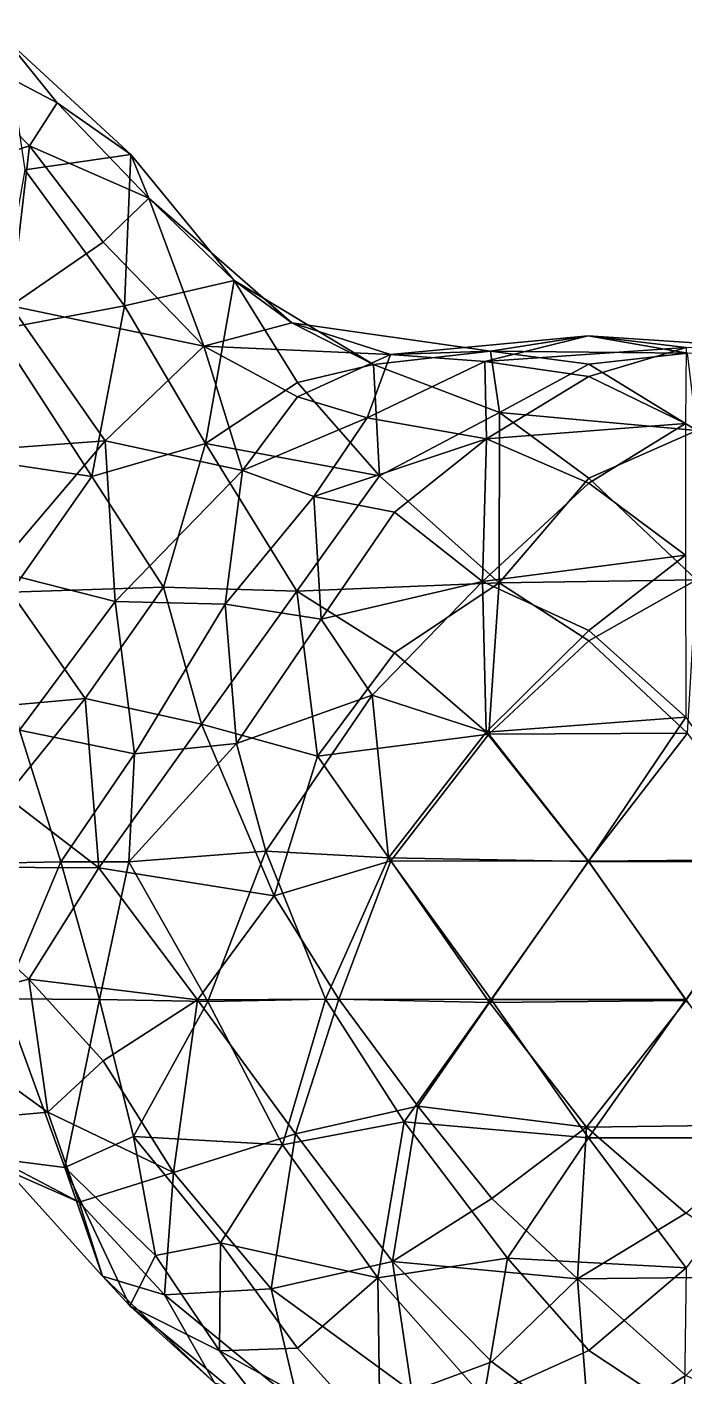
# Model space of a CAD drawing. Extents: x 290034 to 295698, y 4553723 to 4561693.
# Drawn here: x 294736.1 to 294821.3, y 4558982.8 to 4559157.8 of the extents above; entities that cross this region are included whole.
import ezdxf

# ---------------------------------------------------------------- set-up
doc = ezdxf.new("R2010")
doc.units = 0
doc.layers.add('Au_ppm_Pref_-_0_2', color=7, linetype='CONTINUOUS')

msp = doc.modelspace()

# ---------------------------------------------------------------- linework, layer by layer
at = {"layer": 'Au_ppm_Pref_-_0_2'}
for points in [[(294721.84, 4559137.73, 1786.28), (294721.2, 4559157.77, 1782.25), (294736.39, 4559142.33, 1784.5)], [(294739.95, 4559147.92, 1781.8), (294736.39, 4559142.33, 1784.5), (294721.2, 4559157.77, 1782.25)], [(294733.28, 4559156.24, 1775.88), (294739.95, 4559147.92, 1781.8), (294721.2, 4559157.77, 1782.25)], [(294749.54, 4559141.21, 1775.98), (294739.95, 4559147.92, 1781.8), (294733.28, 4559156.24, 1775.88)], [(294733.28, 4559156.24, 1775.88), (294735.79, 4559139.22, 1768.54), (294749.54, 4559141.21, 1775.98)], [(294739.95, 4559147.92, 1781.8), (294751.87, 4559135.55, 1781.8), (294736.39, 4559142.33, 1784.5)], [(294751.87, 4559135.55, 1781.8), (294739.95, 4559147.92, 1781.8), (294749.54, 4559141.21, 1775.98)], [(294733.97, 4559121.61, 1786.54), (294721.84, 4559137.73, 1786.28), (294736.39, 4559142.33, 1784.5)], [(294733.97, 4559121.61, 1786.54), (294736.39, 4559142.33, 1784.5), (294745.93, 4559129.84, 1784.83)], [(294749.54, 4559141.21, 1775.98), (294735.79, 4559139.22, 1768.54), (294748.7, 4559121.6, 1768.38)], [(294751.87, 4559135.55, 1781.8), (294745.93, 4559129.84, 1784.83), (294736.39, 4559142.33, 1784.5)], [(294749.54, 4559141.21, 1775.98), (294748.7, 4559121.6, 1768.38), (294762.94, 4559124.89, 1775.47)], [(294751.87, 4559135.55, 1781.8), (294749.54, 4559141.21, 1775.98), (294762.94, 4559124.89, 1775.47)], [(294732.09, 4559118.47, 1765.32), (294748.7, 4559121.6, 1768.38), (294735.79, 4559139.22, 1768.54)], [(294751.87, 4559135.55, 1781.8), (294759.01, 4559116.37, 1786.51), (294745.93, 4559129.84, 1784.83)], [(294751.87, 4559135.55, 1781.8), (294770.42, 4559119.41, 1781.61), (294759.01, 4559116.37, 1786.51)], [(294770.42, 4559119.41, 1781.61), (294751.87, 4559135.55, 1781.8), (294762.94, 4559124.89, 1775.47)], [(294733.97, 4559121.61, 1786.54), (294745.93, 4559129.84, 1784.83), (294759.01, 4559116.37, 1786.51)], [(294762.94, 4559124.89, 1775.47), (294748.7, 4559121.6, 1768.38), (294759.2, 4559103.75, 1768.62)], [(294762.94, 4559124.89, 1775.47), (294759.2, 4559103.75, 1768.62), (294771.13, 4559111.67, 1772.94)], [(294770.42, 4559119.41, 1781.61), (294762.94, 4559124.89, 1775.47), (294781.01, 4559113.99, 1776.83)], [(294781.01, 4559113.99, 1776.83), (294762.94, 4559124.89, 1775.47), (294771.13, 4559111.67, 1772.94)], [(294722.18, 4559102.31, 1787.66), (294733.97, 4559121.61, 1786.54), (294746.2, 4559104.08, 1788.37)], [(294732.09, 4559118.47, 1765.32), (294744.48, 4559099.46, 1765.81), (294748.7, 4559121.6, 1768.38)], [(294759.01, 4559116.37, 1786.51), (294746.2, 4559104.08, 1788.37), (294733.97, 4559121.61, 1786.54)], [(294744.48, 4559099.46, 1765.81), (294759.2, 4559103.75, 1768.62), (294748.7, 4559121.6, 1768.38)], [(294721.2, 4559102.93, 1765.3), (294744.48, 4559099.46, 1765.81), (294732.09, 4559118.47, 1765.32)], [(294759.01, 4559116.37, 1786.51), (294770.42, 4559119.41, 1781.61), (294783.2, 4559115.27, 1787.86)], [(294770.42, 4559119.41, 1781.61), (294796.16, 4559115.72, 1781.4), (294783.2, 4559115.27, 1787.86)], [(294770.42, 4559119.41, 1781.61), (294781.01, 4559113.99, 1776.83), (294796.16, 4559115.72, 1781.4)], [(294783.2, 4559115.27, 1787.86), (294808.83, 4559117.71, 1787.69), (294795.46, 4559114.36, 1793.09)], [(294783.2, 4559115.27, 1787.86), (294796.16, 4559115.72, 1781.4), (294808.83, 4559117.71, 1787.69)], [(294821.54, 4559116.18, 1793.21), (294795.46, 4559114.36, 1793.09), (294808.83, 4559117.71, 1787.69)], [(294796.16, 4559115.72, 1781.4), (294821.74, 4559115.47, 1782.25), (294808.83, 4559117.71, 1787.69)], [(294821.54, 4559116.18, 1793.21), (294808.83, 4559117.71, 1787.69), (294834.34, 4559116.03, 1787.61)], [(294808.83, 4559117.71, 1787.69), (294821.74, 4559115.47, 1782.25), (294834.34, 4559116.03, 1787.61)], [(294764, 4559100.24, 1792.49), (294746.2, 4559104.08, 1788.37), (294759.01, 4559116.37, 1786.51)], [(294759.01, 4559116.37, 1786.51), (294771.13, 4559109.8, 1790.03), (294764, 4559100.24, 1792.49)], [(294759.01, 4559116.37, 1786.51), (294783.2, 4559115.27, 1787.86), (294771.13, 4559109.8, 1790.03)], [(294780.19, 4559107.07, 1795.2), (294771.13, 4559109.8, 1790.03), (294783.2, 4559115.27, 1787.86)], [(294783.2, 4559115.27, 1787.86), (294795.46, 4559114.36, 1793.09), (294780.19, 4559107.07, 1795.2)], [(294796.16, 4559115.72, 1781.4), (294781.01, 4559113.99, 1776.83), (294797.35, 4559107.77, 1774.79)], [(294808.93, 4559112.44, 1796.85), (294795.46, 4559114.36, 1793.09), (294821.54, 4559116.18, 1793.21)], [(294796.16, 4559115.72, 1781.4), (294797.35, 4559107.77, 1774.79), (294808.93, 4559114.01, 1778.1)], [(294796.16, 4559115.72, 1781.4), (294808.93, 4559114.01, 1778.1), (294821.74, 4559115.47, 1782.25)], [(294821.54, 4559116.18, 1793.21), (294821.48, 4559106.33, 1799.93), (294808.93, 4559112.44, 1796.85)], [(294821.74, 4559115.47, 1782.25), (294808.93, 4559114.01, 1778.1), (294822.96, 4559105.44, 1775.48)], [(294781.01, 4559113.99, 1776.83), (294771.13, 4559111.67, 1772.94), (294781.8, 4559099.52, 1770.86)], [(294780.19, 4559107.07, 1795.2), (294795.46, 4559114.36, 1793.09), (294795.65, 4559104.36, 1799.74)], [(294797.35, 4559107.77, 1774.79), (294781.01, 4559113.99, 1776.83), (294781.8, 4559099.52, 1770.86)], [(294808.93, 4559112.44, 1796.85), (294795.65, 4559104.36, 1799.74), (294795.46, 4559114.36, 1793.09)], [(294797.35, 4559107.77, 1774.79), (294822.96, 4559105.44, 1775.48), (294808.93, 4559114.01, 1778.1)], [(294781.8, 4559099.52, 1770.86), (294771.13, 4559111.67, 1772.94), (294759.2, 4559103.75, 1768.62)], [(294821.48, 4559106.33, 1799.93), (294795.65, 4559104.36, 1799.74), (294808.93, 4559112.44, 1796.85)], [(294764, 4559100.24, 1792.49), (294771.13, 4559109.8, 1790.03), (294780.19, 4559107.07, 1795.2)], [(294764, 4559100.24, 1792.49), (294780.19, 4559107.07, 1795.2), (294773.28, 4559096.88, 1798.61)], [(294780.19, 4559107.07, 1795.2), (294795.65, 4559104.36, 1799.74), (294773.28, 4559096.88, 1798.61)], [(294781.8, 4559099.52, 1770.86), (294797.32, 4559085.67, 1768.34), (294797.35, 4559107.77, 1774.79)], [(294821.48, 4559106.33, 1799.93), (294808.93, 4559098.6, 1804.12), (294795.65, 4559104.36, 1799.74)], [(294797.32, 4559085.67, 1768.34), (294808.93, 4559099.25, 1771.14), (294797.35, 4559107.77, 1774.79)], [(294797.35, 4559107.77, 1774.79), (294808.93, 4559099.25, 1771.14), (294822.96, 4559105.44, 1775.48)], [(294821.46, 4559089.24, 1806.9), (294808.93, 4559098.6, 1804.12), (294821.48, 4559106.33, 1799.93)], [(294822.91, 4559086.04, 1769.02), (294822.96, 4559105.44, 1775.48), (294808.93, 4559099.25, 1771.14)], [(294721.2, 4559102.93, 1765.3), (294733.97, 4559084.46, 1765.61), (294744.48, 4559099.46, 1765.81)], [(294722.18, 4559102.31, 1787.66), (294746.2, 4559104.08, 1788.37), (294731.83, 4559087.2, 1789.14)], [(294747.48, 4559083.25, 1792.52), (294731.83, 4559087.2, 1789.14), (294746.2, 4559104.08, 1788.37)], [(294744.48, 4559099.46, 1765.81), (294753.75, 4559085.1, 1766.23), (294759.2, 4559103.75, 1768.62)], [(294747.48, 4559083.25, 1792.52), (294746.2, 4559104.08, 1788.37), (294764, 4559100.24, 1792.49)], [(294753.75, 4559085.1, 1766.23), (294771.07, 4559084.57, 1768.07), (294759.2, 4559103.75, 1768.62)], [(294781.8, 4559099.52, 1770.86), (294759.2, 4559103.75, 1768.62), (294771.07, 4559084.57, 1768.07)], [(294773.28, 4559096.88, 1798.61), (294795.65, 4559104.36, 1799.74), (294783.73, 4559094.84, 1802.86)], [(294795.16, 4559085.85, 1806.47), (294783.73, 4559094.84, 1802.86), (294795.65, 4559104.36, 1799.74)], [(294795.16, 4559085.85, 1806.47), (294795.65, 4559104.36, 1799.74), (294808.93, 4559098.6, 1804.12)], [(294733.97, 4559084.46, 1765.61), (294753.75, 4559085.1, 1766.23), (294744.48, 4559099.46, 1765.81)], [(294747.48, 4559083.25, 1792.52), (294764, 4559100.24, 1792.49), (294761.75, 4559082.91, 1798.84)], [(294764, 4559100.24, 1792.49), (294773.28, 4559096.88, 1798.61), (294761.75, 4559082.91, 1798.84)], [(294781.8, 4559099.52, 1770.86), (294771.07, 4559084.57, 1768.07), (294797.32, 4559085.67, 1768.34)], [(294797.32, 4559085.67, 1768.34), (294822.91, 4559086.04, 1769.02), (294808.93, 4559099.25, 1771.14)], [(294821.46, 4559089.24, 1806.9), (294795.16, 4559085.85, 1806.47), (294808.93, 4559098.6, 1804.12)], [(294761.75, 4559082.91, 1798.84), (294773.28, 4559096.88, 1798.61), (294774.23, 4559080.96, 1804.33)], [(294773.28, 4559096.88, 1798.61), (294783.73, 4559094.84, 1802.86), (294774.23, 4559080.96, 1804.33)], [(294783.73, 4559094.84, 1802.86), (294795.16, 4559085.85, 1806.47), (294774.23, 4559080.96, 1804.33)], [(294808.93, 4559079.49, 1809.62), (294795.16, 4559085.85, 1806.47), (294821.46, 4559089.24, 1806.9)], [(294821.52, 4559068.23, 1810.55), (294808.93, 4559079.49, 1809.62), (294821.46, 4559089.24, 1806.9)], [(294735.07, 4559066.55, 1792.46), (294731.83, 4559087.2, 1789.14), (294747.48, 4559083.25, 1792.52)], [(294771.07, 4559084.57, 1768.07), (294783.73, 4559076.56, 1766.83), (294797.32, 4559085.67, 1768.34)], [(294774.23, 4559080.96, 1804.33), (294795.16, 4559085.85, 1806.47), (294780.84, 4559071.07, 1808.18)], [(294795.63, 4559066.3, 1810.1), (294780.84, 4559071.07, 1808.18), (294795.16, 4559085.85, 1806.47)], [(294783.73, 4559076.56, 1766.83), (294795.98, 4559066.04, 1765.51), (294797.32, 4559085.67, 1768.34)], [(294808.93, 4559079.49, 1809.62), (294795.63, 4559066.3, 1810.1), (294795.16, 4559085.85, 1806.47)], [(294795.98, 4559066.04, 1765.51), (294808.93, 4559078.12, 1766.31), (294797.32, 4559085.67, 1768.34)], [(294808.93, 4559078.12, 1766.31), (294822.91, 4559086.04, 1769.02), (294797.32, 4559085.67, 1768.34)], [(294808.93, 4559078.12, 1766.31), (294821.73, 4559066.17, 1765.45), (294822.91, 4559086.04, 1769.02)], [(294721.31, 4559068.65, 1766), (294743.58, 4559070.67, 1766.22), (294733.97, 4559084.46, 1765.61)], [(294733.97, 4559084.46, 1765.61), (294743.58, 4559070.67, 1766.22), (294753.75, 4559085.1, 1766.23)], [(294743.58, 4559070.67, 1766.22), (294758.68, 4559067.34, 1767.19), (294753.75, 4559085.1, 1766.23)], [(294758.68, 4559067.34, 1767.19), (294771.07, 4559084.57, 1768.07), (294753.75, 4559085.1, 1766.23)], [(294758.68, 4559067.34, 1767.19), (294773.72, 4559063.18, 1766.57), (294771.07, 4559084.57, 1768.07)], [(294773.72, 4559063.18, 1766.57), (294783.73, 4559076.56, 1766.83), (294771.07, 4559084.57, 1768.07)], [(294735.07, 4559066.55, 1792.46), (294747.48, 4559083.25, 1792.52), (294749.99, 4559063.47, 1798.46)], [(294747.48, 4559083.25, 1792.52), (294761.75, 4559082.91, 1798.84), (294749.99, 4559063.47, 1798.46)], [(294749.99, 4559063.47, 1798.46), (294761.75, 4559082.91, 1798.84), (294763.25, 4559064.84, 1804.16)], [(294761.75, 4559082.91, 1798.84), (294774.23, 4559080.96, 1804.33), (294763.25, 4559064.84, 1804.16)], [(294763.25, 4559064.84, 1804.16), (294774.23, 4559080.96, 1804.33), (294780.84, 4559071.07, 1808.18)], [(294821.52, 4559068.23, 1810.55), (294795.63, 4559066.3, 1810.1), (294808.93, 4559079.49, 1809.62)], [(294773.72, 4559063.18, 1766.57), (294795.98, 4559066.04, 1765.51), (294783.73, 4559076.56, 1766.83)], [(294795.98, 4559066.04, 1765.51), (294821.73, 4559066.17, 1765.45), (294808.93, 4559078.12, 1766.31)], [(294721.31, 4559068.65, 1766), (294733.33, 4559057.93, 1766.8), (294743.58, 4559070.67, 1766.22)], [(294743.58, 4559070.67, 1766.22), (294733.33, 4559057.93, 1766.8), (294745.35, 4559048.71, 1768.94)], [(294743.58, 4559070.67, 1766.22), (294745.35, 4559048.71, 1768.94), (294758.68, 4559067.34, 1767.19)], [(294763.25, 4559064.84, 1804.16), (294780.84, 4559071.07, 1808.18), (294767.02, 4559050.84, 1806.98)], [(294782.93, 4559049.97, 1809.91), (294767.02, 4559050.84, 1806.98), (294780.84, 4559071.07, 1808.18)], [(294795.63, 4559066.3, 1810.1), (294782.93, 4559049.97, 1809.91), (294780.84, 4559071.07, 1808.18)], [(294821.52, 4559068.23, 1810.55), (294808.9, 4559049.52, 1811.3), (294795.63, 4559066.3, 1810.1)], [(294834.14, 4559049.5, 1811.37), (294808.9, 4559049.52, 1811.3), (294821.52, 4559068.23, 1810.55)], [(294720.58, 4559049.07, 1792.7), (294735.07, 4559066.55, 1792.46), (294740.46, 4559049.46, 1796.25)], [(294735.07, 4559066.55, 1792.46), (294749.99, 4559063.47, 1798.46), (294740.46, 4559049.46, 1796.25)], [(294745.35, 4559048.71, 1768.94), (294768.1, 4559045.06, 1767.02), (294758.68, 4559067.34, 1767.19)], [(294773.72, 4559063.18, 1766.57), (294758.68, 4559067.34, 1767.19), (294768.1, 4559045.06, 1767.02)], [(294773.72, 4559063.18, 1766.57), (294783.24, 4559049.58, 1765.67), (294795.98, 4559066.04, 1765.51)], [(294808.9, 4559049.52, 1811.3), (294782.93, 4559049.97, 1809.91), (294795.63, 4559066.3, 1810.1)], [(294783.24, 4559049.58, 1765.67), (294808.89, 4559049.56, 1764.38), (294795.98, 4559066.04, 1765.51)], [(294795.98, 4559066.04, 1765.51), (294808.89, 4559049.56, 1764.38), (294821.73, 4559066.17, 1765.45)], [(294808.89, 4559049.56, 1764.38), (294834.37, 4559049.78, 1765.09), (294821.73, 4559066.17, 1765.45)], [(294749.99, 4559063.47, 1798.46), (294763.25, 4559064.84, 1804.16), (294749.28, 4559049.46, 1801.05)], [(294749.28, 4559049.46, 1801.05), (294763.25, 4559064.84, 1804.16), (294767.02, 4559050.84, 1806.98)], [(294749.28, 4559049.46, 1801.05), (294740.46, 4559049.46, 1796.25), (294749.99, 4559063.47, 1798.46)], [(294768.1, 4559045.06, 1767.02), (294783.24, 4559049.58, 1765.67), (294773.72, 4559063.18, 1766.57)], [(294720.52, 4559048.83, 1769.59), (294745.35, 4559048.71, 1768.94), (294733.33, 4559057.93, 1766.8)], [(294759.53, 4559031.37, 1805.29), (294749.28, 4559049.46, 1801.05), (294767.02, 4559050.84, 1806.98)], [(294759.53, 4559031.37, 1805.29), (294767.02, 4559050.84, 1806.98), (294774.79, 4559031.65, 1809.77)], [(294782.93, 4559049.97, 1809.91), (294774.79, 4559031.65, 1809.77), (294767.02, 4559050.84, 1806.98)], [(294720.52, 4559048.83, 1769.59), (294720.47, 4559030.19, 1775.46), (294736.31, 4559034.23, 1772.18)], [(294720.52, 4559048.83, 1769.59), (294736.31, 4559034.23, 1772.18), (294745.35, 4559048.71, 1768.94)], [(294720.58, 4559049.07, 1792.7), (294740.46, 4559049.46, 1796.25), (294732.99, 4559031.7, 1793.73)], [(294745.45, 4559031.62, 1799.33), (294732.99, 4559031.7, 1793.73), (294740.46, 4559049.46, 1796.25)], [(294745.35, 4559048.71, 1768.94), (294736.31, 4559034.23, 1772.18), (294758.19, 4559031.56, 1769.75)], [(294745.45, 4559031.62, 1799.33), (294740.46, 4559049.46, 1796.25), (294749.28, 4559049.46, 1801.05)], [(294745.35, 4559048.71, 1768.94), (294758.19, 4559031.56, 1769.75), (294768.1, 4559045.06, 1767.02)], [(294745.45, 4559031.62, 1799.33), (294749.28, 4559049.46, 1801.05), (294759.53, 4559031.37, 1805.29)], [(294783.24, 4559049.58, 1765.67), (294768.1, 4559045.06, 1767.02), (294776.49, 4559031.65, 1766.51)], [(294796.27, 4559031.6, 1811.3), (294774.79, 4559031.65, 1809.77), (294782.93, 4559049.97, 1809.91)], [(294776.49, 4559031.65, 1766.51), (294796.05, 4559031.23, 1765.09), (294783.24, 4559049.58, 1765.67)], [(294808.9, 4559049.52, 1811.3), (294796.27, 4559031.6, 1811.3), (294782.93, 4559049.97, 1809.91)], [(294783.24, 4559049.58, 1765.67), (294796.05, 4559031.23, 1765.09), (294808.89, 4559049.56, 1764.38)], [(294796.05, 4559031.23, 1765.09), (294821.55, 4559031.47, 1764.51), (294808.89, 4559049.56, 1764.38)], [(294821.53, 4559031.62, 1811.38), (294796.27, 4559031.6, 1811.3), (294808.9, 4559049.52, 1811.3)], [(294808.89, 4559049.56, 1764.38), (294821.55, 4559031.47, 1764.51), (294834.37, 4559049.78, 1765.09)], [(294834.14, 4559049.5, 1811.37), (294821.53, 4559031.62, 1811.38), (294808.9, 4559049.52, 1811.3)], [(294758.19, 4559031.56, 1769.75), (294776.49, 4559031.65, 1766.51), (294768.1, 4559045.06, 1767.02)], [(294736.31, 4559034.23, 1772.18), (294720.47, 4559030.19, 1775.46), (294738.76, 4559017, 1776.95)], [(294736.31, 4559034.23, 1772.18), (294738.76, 4559017, 1776.95), (294745.93, 4559023.65, 1773.19)], [(294736.31, 4559034.23, 1772.18), (294745.93, 4559023.65, 1773.19), (294758.19, 4559031.56, 1769.75)], [(294740.96, 4559009.82, 1794.89), (294732.09, 4559010.95, 1788.01), (294732.99, 4559031.7, 1793.73)], [(294740.96, 4559009.82, 1794.89), (294732.99, 4559031.7, 1793.73), (294745.45, 4559031.62, 1799.33)], [(294749.87, 4559013.83, 1800.95), (294740.96, 4559009.82, 1794.89), (294745.45, 4559031.62, 1799.33)], [(294745.45, 4559031.62, 1799.33), (294759.53, 4559031.37, 1805.29), (294749.87, 4559013.83, 1800.95)], [(294745.93, 4559023.65, 1773.19), (294755.05, 4559009.15, 1774.37), (294758.19, 4559031.56, 1769.75)], [(294759.53, 4559031.37, 1805.29), (294769.2, 4559012.75, 1806.99), (294749.87, 4559013.83, 1800.95)], [(294758.19, 4559031.56, 1769.75), (294755.05, 4559009.15, 1774.37), (294770.87, 4559014.2, 1769.96)], [(294776.49, 4559031.65, 1766.51), (294758.19, 4559031.56, 1769.75), (294770.87, 4559014.2, 1769.96)], [(294759.53, 4559031.37, 1805.29), (294774.79, 4559031.65, 1809.77), (294769.2, 4559012.75, 1806.99)], [(294774.79, 4559031.65, 1809.77), (294784.96, 4559015.72, 1810.28), (294769.2, 4559012.75, 1806.99)], [(294776.49, 4559031.65, 1766.51), (294770.87, 4559014.2, 1769.96), (294786.73, 4559017.79, 1766.71)], [(294796.27, 4559031.6, 1811.3), (294784.96, 4559015.72, 1810.28), (294774.79, 4559031.65, 1809.77)], [(294776.49, 4559031.65, 1766.51), (294786.73, 4559017.79, 1766.71), (294796.05, 4559031.23, 1765.09)], [(294796.27, 4559031.6, 1811.3), (294808.9, 4559013.67, 1811.3), (294784.96, 4559015.72, 1810.28)], [(294786.73, 4559017.79, 1766.71), (294808.62, 4559015.07, 1765.65), (294796.05, 4559031.23, 1765.09)], [(294796.05, 4559031.23, 1765.09), (294808.62, 4559015.07, 1765.65), (294821.55, 4559031.47, 1764.51)], [(294821.53, 4559031.62, 1811.38), (294808.9, 4559013.67, 1811.3), (294796.27, 4559031.6, 1811.3)], [(294808.62, 4559015.07, 1765.65), (294834.85, 4559015.41, 1766.15), (294821.55, 4559031.47, 1764.51)], [(294821.53, 4559031.62, 1811.38), (294834.16, 4559013.65, 1811.27), (294808.9, 4559013.67, 1811.3)], [(294720.11, 4559015.31, 1781.85), (294738.76, 4559017, 1776.95), (294720.47, 4559030.19, 1775.46)], [(294738.76, 4559017, 1776.95), (294755.05, 4559009.15, 1774.37), (294745.93, 4559023.65, 1773.19)], [(294720.11, 4559015.31, 1781.85), (294742.83, 4559005.3, 1780.42), (294738.76, 4559017, 1776.95)], [(294738.76, 4559017, 1776.95), (294742.83, 4559005.3, 1780.42), (294755.05, 4559009.15, 1774.37)], [(294770.87, 4559014.2, 1769.96), (294783.47, 4558997.62, 1771.06), (294786.73, 4559017.79, 1766.71)], [(294786.73, 4559017.79, 1766.71), (294783.47, 4558997.62, 1771.06), (294796.33, 4559005.78, 1767.24)], [(294786.73, 4559017.79, 1766.71), (294796.33, 4559005.78, 1767.24), (294808.62, 4559015.07, 1765.65)], [(294720.11, 4559015.31, 1781.85), (294732.09, 4559010.95, 1788.01), (294742.83, 4559005.3, 1780.42)], [(294784.96, 4559015.72, 1810.28), (294781.55, 4558995.52, 1806.91), (294769.2, 4559012.75, 1806.99)], [(294784.96, 4559015.72, 1810.28), (294798.39, 4558998.04, 1809.84), (294781.55, 4558995.52, 1806.91)], [(294808.9, 4559013.67, 1811.3), (294798.39, 4558998.04, 1809.84), (294784.96, 4559015.72, 1810.28)], [(294808.62, 4559015.07, 1765.65), (294821.53, 4559003.9, 1766.61), (294834.85, 4559015.41, 1766.15)], [(294752.71, 4558998.42, 1798.7), (294740.96, 4559009.82, 1794.89), (294749.87, 4559013.83, 1800.95)], [(294749.87, 4559013.83, 1800.95), (294769.2, 4559012.75, 1806.99), (294761.16, 4559000.03, 1802.98)], [(294752.71, 4558998.42, 1798.7), (294749.87, 4559013.83, 1800.95), (294761.16, 4559000.03, 1802.98)], [(294770.87, 4559014.2, 1769.96), (294755.05, 4559009.15, 1774.37), (294767.74, 4558994.09, 1775.22)], [(294767.74, 4558994.09, 1775.22), (294783.47, 4558997.62, 1771.06), (294770.87, 4559014.2, 1769.96)], [(294808.62, 4559015.07, 1765.65), (294796.33, 4559005.78, 1767.24), (294807.45, 4558995.36, 1769.26)], [(294808.9, 4559013.67, 1811.3), (294821.56, 4558996.81, 1810.18), (294798.39, 4558998.04, 1809.84)], [(294808.62, 4559015.07, 1765.65), (294807.45, 4558995.36, 1769.26), (294821.53, 4559003.9, 1766.61)], [(294821.56, 4558996.81, 1810.18), (294808.9, 4559013.67, 1811.3), (294834.16, 4559013.65, 1811.27)], [(294769.2, 4559012.75, 1806.99), (294781.55, 4558995.52, 1806.91), (294761.16, 4559000.03, 1802.98)], [(294732.09, 4559010.95, 1788.01), (294740.96, 4559009.82, 1794.89), (294745.84, 4558995.73, 1787.74)], [(294732.09, 4559010.95, 1788.01), (294745.84, 4558995.73, 1787.74), (294742.83, 4559005.3, 1780.42)], [(294749.39, 4558991.87, 1793.68), (294740.96, 4559009.82, 1794.89), (294752.71, 4558998.42, 1798.7)], [(294749.39, 4558991.87, 1793.68), (294745.84, 4558995.73, 1787.74), (294740.96, 4559009.82, 1794.89)], [(294742.83, 4559005.3, 1780.42), (294753.87, 4558993.31, 1780.8), (294755.05, 4559009.15, 1774.37)], [(294755.05, 4559009.15, 1774.37), (294753.87, 4558993.31, 1780.8), (294767.74, 4558994.09, 1775.22)], [(294742.83, 4559005.3, 1780.42), (294745.84, 4558995.73, 1787.74), (294753.87, 4558993.31, 1780.8)], [(294783.47, 4558997.62, 1771.06), (294807.45, 4558995.36, 1769.26), (294796.33, 4559005.78, 1767.24)], [(294807.45, 4558995.36, 1769.26), (294834.55, 4558995.66, 1769.59), (294821.53, 4559003.9, 1766.61)], [(294752.71, 4558998.42, 1798.7), (294761.16, 4559000.03, 1802.98), (294761.01, 4558986.03, 1798.17)], [(294761.01, 4558986.03, 1798.17), (294761.16, 4559000.03, 1802.98), (294771.13, 4558986.4, 1802.82)], [(294761.16, 4559000.03, 1802.98), (294781.55, 4558995.52, 1806.91), (294771.13, 4558986.4, 1802.82)], [(294749.39, 4558991.87, 1793.68), (294752.71, 4558998.42, 1798.7), (294761.01, 4558986.03, 1798.17)], [(294781.55, 4558995.52, 1806.91), (294798.39, 4558998.04, 1809.84), (294795.31, 4558979.96, 1804.87)], [(294795.31, 4558979.96, 1804.87), (294798.39, 4558998.04, 1809.84), (294808.93, 4558986.1, 1808.86)], [(294808.93, 4558986.1, 1808.86), (294798.39, 4558998.04, 1809.84), (294821.56, 4558996.81, 1810.18)], [(294785.97, 4558980.78, 1776.24), (294783.47, 4558997.62, 1771.06), (294767.74, 4558994.09, 1775.22)], [(294783.47, 4558997.62, 1771.06), (294785.97, 4558980.78, 1776.24), (294796.33, 4558984.61, 1772.06)], [(294783.47, 4558997.62, 1771.06), (294796.33, 4558984.61, 1772.06), (294807.45, 4558995.36, 1769.26)], [(294808.93, 4558986.1, 1808.86), (294821.56, 4558996.81, 1810.18), (294821.32, 4558977.91, 1805.62)], [(294760.37, 4558981.88, 1787.58), (294745.84, 4558995.73, 1787.74), (294749.39, 4558991.87, 1793.68)], [(294753.87, 4558993.31, 1780.8), (294745.84, 4558995.73, 1787.74), (294760.37, 4558981.88, 1787.58)], [(294781.55, 4558995.52, 1806.91), (294781.85, 4558974.45, 1799.72), (294771.13, 4558986.4, 1802.82)], [(294781.85, 4558974.45, 1799.72), (294781.55, 4558995.52, 1806.91), (294795.31, 4558979.96, 1804.87)], [(294796.33, 4558984.61, 1772.06), (294809.03, 4558975.17, 1775.6), (294807.45, 4558995.36, 1769.26)], [(294807.45, 4558995.36, 1769.26), (294821.53, 4558982.85, 1771.47), (294834.55, 4558995.66, 1769.59)], [(294807.45, 4558995.36, 1769.26), (294809.03, 4558975.17, 1775.6), (294821.53, 4558982.85, 1771.47)], [(294767.74, 4558994.09, 1775.22), (294753.87, 4558993.31, 1780.8), (294771.26, 4558979.07, 1781.73)], [(294753.87, 4558993.31, 1780.8), (294760.37, 4558981.88, 1787.58), (294771.26, 4558979.07, 1781.73)], [(294767.74, 4558994.09, 1775.22), (294771.26, 4558979.07, 1781.73), (294785.97, 4558980.78, 1776.24)], [(294749.39, 4558991.87, 1793.68), (294761.01, 4558986.03, 1798.17), (294769.07, 4558975.68, 1793.48)], [(294749.39, 4558991.87, 1793.68), (294769.07, 4558975.68, 1793.48), (294760.37, 4558981.88, 1787.58)], [(294761.01, 4558986.03, 1798.17), (294771.13, 4558986.4, 1802.82), (294781.85, 4558974.45, 1799.72)], [(294769.07, 4558975.68, 1793.48), (294761.01, 4558986.03, 1798.17), (294781.85, 4558974.45, 1799.72)], [(294795.31, 4558979.96, 1804.87), (294808.93, 4558986.1, 1808.86), (294821.32, 4558977.91, 1805.62)], [(294785.97, 4558980.78, 1776.24), (294809.03, 4558975.17, 1775.6), (294796.33, 4558984.61, 1772.06)], [(294809.03, 4558975.17, 1775.6), (294834.8, 4558976.55, 1775.72), (294821.53, 4558982.85, 1771.47)]]:
    msp.add_3dface(points, dxfattribs=at)

doc.saveas('drawing.dxf')
